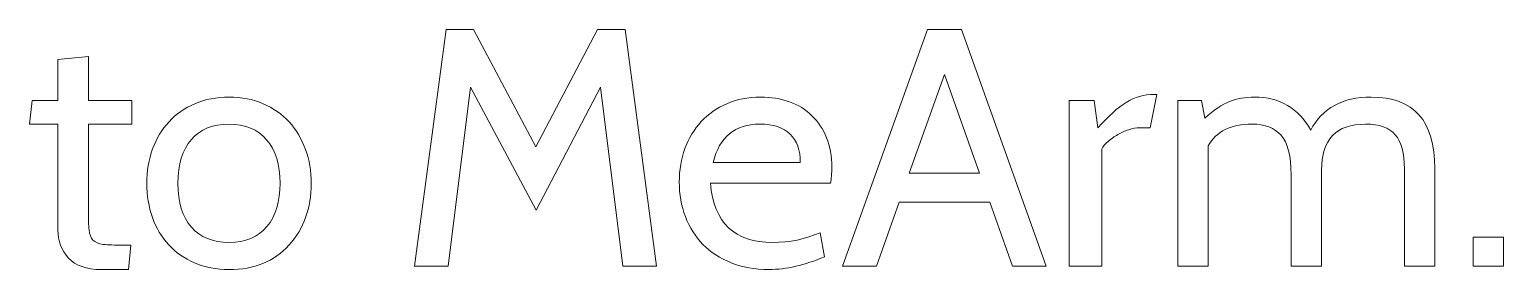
# Model space of a CAD drawing. Header units: centimetres. Extents: x -24 to 24.1, y -20.7 to 0.5.
# Drawn here: x 4.7716 to 5.2338, y -16.4755 to -16.4002 of the extents above; entities that cross this region are included whole.
import ezdxf

# ---------------------------------------------------------------- set-up
doc = ezdxf.new("R2010")
doc.units = ezdxf.units.CM
doc.header["$MEASUREMENT"] = 0
doc.layers.add('Layer 1', color=7, linetype='Continuous')

msp = doc.modelspace()

# ---------------------------------------------------------------- linework, layer by layer
at = {"layer": 'Layer 1', "color": 250, "lineweight": 9}
for points, knots in [([(4.96827, -16.47446), (4.96827, -16.47446), (4.95766, -16.47446), (4.95766, -16.47446), (4.95766, -16.47446), (4.95766, -16.47446), (4.95066, -16.41836), (4.95066, -16.41836), (4.95066, -16.41836), (4.95066, -16.41836), (4.93051, -16.45685), (4.93051, -16.45685), (4.93051, -16.45685), (4.93051, -16.45685), (4.90994, -16.41836), (4.90994, -16.41836), (4.90994, -16.41836), (4.90994, -16.41836), (4.90294, -16.47446), (4.90294, -16.47446), (4.90294, -16.47446), (4.90294, -16.47446), (4.89233, -16.47446), (4.89233, -16.47446), (4.89233, -16.47446), (4.89233, -16.47446), (4.9023, -16.40022), (4.9023, -16.40022), (4.9023, -16.40022), (4.9023, -16.40022), (4.91089, -16.40022), (4.91089, -16.40022), (4.91089, -16.40022), (4.91089, -16.40022), (4.93041, -16.43702), (4.93041, -16.43702), (4.93041, -16.43702), (4.93041, -16.43702), (4.94971, -16.40022), (4.94971, -16.40022), (4.94971, -16.40022), (4.94971, -16.40022), (4.95841, -16.40022), (4.95841, -16.40022), (4.95841, -16.40022), (4.95841, -16.40022), (4.96827, -16.47446), (4.96827, -16.47446)], [0, 0, 0, 0, 0.076923, 0.076923, 0.076923, 0.076923, 0.153846, 0.153846, 0.153846, 0.153846, 0.230769, 0.230769, 0.230769, 0.230769, 0.307692, 0.307692, 0.307692, 0.307692, 0.384615, 0.384615, 0.384615, 0.384615, 0.461538, 0.461538, 0.461538, 0.461538, 0.538462, 0.538462, 0.538462, 0.538462, 0.615385, 0.615385, 0.615385, 0.615385, 0.692308, 0.692308, 0.692308, 0.692308, 0.769231, 0.769231, 0.769231, 0.769231, 0.846154, 0.846154, 0.846154, 0.846154, 1, 1, 1, 1]), ([(5.09044, -16.47446), (5.09044, -16.47446), (5.07984, -16.47446), (5.07984, -16.47446), (5.07984, -16.47446), (5.07984, -16.47446), (5.07273, -16.45441), (5.07273, -16.45441), (5.07273, -16.45441), (5.07273, -16.45441), (5.04431, -16.45441), (5.04431, -16.45441), (5.04431, -16.45441), (5.04431, -16.45441), (5.0372, -16.47446), (5.0372, -16.47446), (5.0372, -16.47446), (5.0372, -16.47446), (5.0266, -16.47446), (5.0266, -16.47446), (5.0266, -16.47446), (5.0266, -16.47446), (5.05322, -16.40022), (5.05322, -16.40022), (5.05322, -16.40022), (5.05322, -16.40022), (5.06383, -16.40022), (5.06383, -16.40022), (5.06383, -16.40022), (5.06383, -16.40022), (5.09044, -16.47446), (5.09044, -16.47446)], [0, 0, 0, 0, 0.111111, 0.111111, 0.111111, 0.111111, 0.222222, 0.222222, 0.222222, 0.222222, 0.333333, 0.333333, 0.333333, 0.333333, 0.444444, 0.444444, 0.444444, 0.444444, 0.555556, 0.555556, 0.555556, 0.555556, 0.666667, 0.666667, 0.666667, 0.666667, 0.777778, 0.777778, 0.777778, 0.777778, 1, 1, 1, 1]), ([(4.80346, -16.46788), (4.80346, -16.46788), (4.80272, -16.47552), (4.80272, -16.47552), (4.80272, -16.47552), (4.80272, -16.47552), (4.79413, -16.47552), (4.79413, -16.47552), (4.79413, -16.47552), (4.78953, -16.47552), (4.78612, -16.47432), (4.78389, -16.47191), (4.78389, -16.47191), (4.78167, -16.46951), (4.78055, -16.46657), (4.78055, -16.46311), (4.78055, -16.46311), (4.78055, -16.46311), (4.78055, -16.42992), (4.78055, -16.42992), (4.78055, -16.42992), (4.78055, -16.42992), (4.77164, -16.42992), (4.77164, -16.42992), (4.77164, -16.42992), (4.77164, -16.42992), (4.77249, -16.42249), (4.77249, -16.42249), (4.77249, -16.42249), (4.77249, -16.42249), (4.78055, -16.42249), (4.78055, -16.42249), (4.78055, -16.42249), (4.78055, -16.42249), (4.78055, -16.40966), (4.78055, -16.40966), (4.78055, -16.40966), (4.78055, -16.40966), (4.7901, -16.4087), (4.7901, -16.4087), (4.7901, -16.4087), (4.7901, -16.4087), (4.7901, -16.42249), (4.7901, -16.42249), (4.7901, -16.42249), (4.7901, -16.42249), (4.80378, -16.42249), (4.80378, -16.42249), (4.80378, -16.42249), (4.80378, -16.42249), (4.80378, -16.42992), (4.80378, -16.42992), (4.80378, -16.42992), (4.80378, -16.42992), (4.7901, -16.42992), (4.7901, -16.42992), (4.7901, -16.42992), (4.7901, -16.42992), (4.7901, -16.45728), (4.7901, -16.45728), (4.7901, -16.45728), (4.7901, -16.45975), (4.79017, -16.4617), (4.79031, -16.46311), (4.79031, -16.46311), (4.79045, -16.46453), (4.79086, -16.46558), (4.79153, -16.46629), (4.79153, -16.46629), (4.7922, -16.467), (4.79328, -16.46744), (4.79476, -16.46762), (4.79476, -16.46762), (4.79625, -16.46779), (4.79834, -16.46788), (4.80102, -16.46788), (4.80102, -16.46788), (4.80102, -16.46788), (4.80346, -16.46788), (4.80346, -16.46788)], [0, 0, 0, 0, 0.047619, 0.047619, 0.047619, 0.047619, 0.095238, 0.095238, 0.095238, 0.095238, 0.142857, 0.142857, 0.142857, 0.142857, 0.190476, 0.190476, 0.190476, 0.190476, 0.238095, 0.238095, 0.238095, 0.238095, 0.285714, 0.285714, 0.285714, 0.285714, 0.333333, 0.333333, 0.333333, 0.333333, 0.380952, 0.380952, 0.380952, 0.380952, 0.428571, 0.428571, 0.428571, 0.428571, 0.47619, 0.47619, 0.47619, 0.47619, 0.52381, 0.52381, 0.52381, 0.52381, 0.571429, 0.571429, 0.571429, 0.571429, 0.619048, 0.619048, 0.619048, 0.619048, 0.666667, 0.666667, 0.666667, 0.666667, 0.714286, 0.714286, 0.714286, 0.714286, 0.761905, 0.761905, 0.761905, 0.761905, 0.809524, 0.809524, 0.809524, 0.809524, 0.857143, 0.857143, 0.857143, 0.857143, 0.904762, 0.904762, 0.904762, 0.904762, 1, 1, 1, 1]), ([(5.06955, -16.44529), (5.06955, -16.44529), (5.05852, -16.41433), (5.05852, -16.41433), (5.05852, -16.41433), (5.05852, -16.41433), (5.04749, -16.44529), (5.04749, -16.44529), (5.04749, -16.44529), (5.04749, -16.44529), (5.06955, -16.44529), (5.06955, -16.44529)], [0, 0, 0, 0, 0.25, 0.25, 0.25, 0.25, 0.5, 0.5, 0.5, 0.5, 1, 1, 1, 1]), ([(4.85299, -16.46788), (4.84839, -16.47297), (4.84214, -16.47552), (4.83422, -16.47552), (4.83422, -16.47552), (4.83019, -16.47552), (4.82658, -16.47483), (4.8234, -16.47345), (4.8234, -16.47345), (4.82022, -16.47207), (4.81751, -16.47018), (4.81529, -16.46778), (4.81529, -16.46778), (4.81306, -16.46537), (4.81136, -16.46251), (4.81019, -16.45919), (4.81019, -16.45919), (4.80903, -16.45586), (4.80844, -16.45229), (4.80844, -16.44848), (4.80844, -16.44848), (4.80844, -16.44459), (4.80905, -16.441), (4.81025, -16.43771), (4.81025, -16.43771), (4.81145, -16.43442), (4.81316, -16.43158), (4.81539, -16.42917), (4.81539, -16.42917), (4.81762, -16.42677), (4.82032, -16.42488), (4.82351, -16.4235), (4.82351, -16.4235), (4.82669, -16.42212), (4.83026, -16.42143), (4.83422, -16.42143), (4.83422, -16.42143), (4.83818, -16.42143), (4.84175, -16.42212), (4.84493, -16.4235), (4.84493, -16.4235), (4.84811, -16.42488), (4.85081, -16.42679), (4.85304, -16.42923), (4.85304, -16.42923), (4.85527, -16.43167), (4.85698, -16.43453), (4.85818, -16.43782), (4.85818, -16.43782), (4.85939, -16.4411), (4.85999, -16.44466), (4.85999, -16.44848), (4.85999, -16.44848), (4.85999, -16.45625), (4.85765, -16.46272), (4.85299, -16.46788)], [0, 0, 0, 0, 0.066667, 0.066667, 0.066667, 0.066667, 0.133333, 0.133333, 0.133333, 0.133333, 0.2, 0.2, 0.2, 0.2, 0.266667, 0.266667, 0.266667, 0.266667, 0.333333, 0.333333, 0.333333, 0.333333, 0.4, 0.4, 0.4, 0.4, 0.466667, 0.466667, 0.466667, 0.466667, 0.533333, 0.533333, 0.533333, 0.533333, 0.6, 0.6, 0.6, 0.6, 0.666667, 0.666667, 0.666667, 0.666667, 0.733333, 0.733333, 0.733333, 0.733333, 0.8, 0.8, 0.8, 0.8, 0.866667, 0.866667, 0.866667, 0.866667, 1, 1, 1, 1]), ([(5.02278, -16.44848), (5.02278, -16.44848), (4.98513, -16.44848), (4.98513, -16.44848), (4.98513, -16.44848), (4.98626, -16.46085), (4.99277, -16.46703), (5.00465, -16.46703), (5.00465, -16.46703), (5.00995, -16.46703), (5.01493, -16.46601), (5.0196, -16.46396), (5.0196, -16.46396), (5.0196, -16.46396), (5.02087, -16.47149), (5.02087, -16.47149), (5.02087, -16.47149), (5.01472, -16.47418), (5.00892, -16.47552), (5.00348, -16.47552), (5.00348, -16.47552), (4.9991, -16.47552), (4.99515, -16.47481), (4.99166, -16.4734), (4.99166, -16.4734), (4.98816, -16.47198), (4.9852, -16.47006), (4.9828, -16.46762), (4.9828, -16.46762), (4.9804, -16.46518), (4.97856, -16.46228), (4.97729, -16.45892), (4.97729, -16.45892), (4.97601, -16.45556), (4.97538, -16.45194), (4.97538, -16.44805), (4.97538, -16.44805), (4.97538, -16.4443), (4.97598, -16.4408), (4.97718, -16.43755), (4.97718, -16.43755), (4.97838, -16.4343), (4.98008, -16.43149), (4.98227, -16.42912), (4.98227, -16.42912), (4.98446, -16.42675), (4.98713, -16.42488), (4.99028, -16.4235), (4.99028, -16.4235), (4.99342, -16.42212), (4.99694, -16.42143), (5.00083, -16.42143), (5.00083, -16.42143), (5.00415, -16.42143), (5.00719, -16.42193), (5.00995, -16.42292), (5.00995, -16.42292), (5.01271, -16.42391), (5.01506, -16.42535), (5.017, -16.42726), (5.017, -16.42726), (5.01895, -16.42917), (5.02047, -16.43149), (5.02156, -16.43421), (5.02156, -16.43421), (5.02266, -16.43693), (5.02321, -16.43999), (5.02321, -16.44338), (5.02321, -16.44338), (5.02321, -16.44536), (5.02307, -16.44706), (5.02278, -16.44848)], [0, 0, 0, 0, 0.052632, 0.052632, 0.052632, 0.052632, 0.105263, 0.105263, 0.105263, 0.105263, 0.157895, 0.157895, 0.157895, 0.157895, 0.210526, 0.210526, 0.210526, 0.210526, 0.263158, 0.263158, 0.263158, 0.263158, 0.315789, 0.315789, 0.315789, 0.315789, 0.368421, 0.368421, 0.368421, 0.368421, 0.421053, 0.421053, 0.421053, 0.421053, 0.473684, 0.473684, 0.473684, 0.473684, 0.526316, 0.526316, 0.526316, 0.526316, 0.578947, 0.578947, 0.578947, 0.578947, 0.631579, 0.631579, 0.631579, 0.631579, 0.684211, 0.684211, 0.684211, 0.684211, 0.736842, 0.736842, 0.736842, 0.736842, 0.789474, 0.789474, 0.789474, 0.789474, 0.842105, 0.842105, 0.842105, 0.842105, 0.894737, 0.894737, 0.894737, 0.894737, 1, 1, 1, 1]), ([(5.12512, -16.42058), (5.12512, -16.42058), (5.123, -16.43108), (5.123, -16.43108), (5.123, -16.43108), (5.123, -16.43108), (5.11972, -16.43108), (5.11972, -16.43108), (5.11972, -16.43108), (5.11866, -16.43108), (5.11752, -16.43128), (5.11632, -16.43167), (5.11632, -16.43167), (5.11512, -16.43205), (5.11397, -16.43257), (5.11287, -16.4332), (5.11287, -16.4332), (5.11178, -16.43384), (5.11077, -16.43455), (5.10985, -16.43532), (5.10985, -16.43532), (5.10893, -16.4361), (5.10826, -16.43692), (5.10784, -16.43776), (5.10784, -16.43776), (5.10784, -16.43776), (5.10784, -16.47446), (5.10784, -16.47446), (5.10784, -16.47446), (5.10784, -16.47446), (5.09766, -16.47446), (5.09766, -16.47446), (5.09766, -16.47446), (5.09766, -16.47446), (5.09766, -16.42249), (5.09766, -16.42249), (5.09766, -16.42249), (5.09766, -16.42249), (5.1055, -16.42249), (5.1055, -16.42249), (5.1055, -16.42249), (5.1055, -16.42249), (5.10667, -16.43108), (5.10667, -16.43108), (5.10667, -16.43108), (5.10992, -16.42741), (5.11287, -16.42474), (5.11553, -16.42308), (5.11553, -16.42308), (5.11818, -16.42141), (5.12109, -16.42058), (5.12428, -16.42058), (5.12428, -16.42058), (5.12428, -16.42058), (5.12512, -16.42058), (5.12512, -16.42058)], [0, 0, 0, 0, 0.066667, 0.066667, 0.066667, 0.066667, 0.133333, 0.133333, 0.133333, 0.133333, 0.2, 0.2, 0.2, 0.2, 0.266667, 0.266667, 0.266667, 0.266667, 0.333333, 0.333333, 0.333333, 0.333333, 0.4, 0.4, 0.4, 0.4, 0.466667, 0.466667, 0.466667, 0.466667, 0.533333, 0.533333, 0.533333, 0.533333, 0.6, 0.6, 0.6, 0.6, 0.666667, 0.666667, 0.666667, 0.666667, 0.733333, 0.733333, 0.733333, 0.733333, 0.8, 0.8, 0.8, 0.8, 0.866667, 0.866667, 0.866667, 0.866667, 1, 1, 1, 1]), ([(5.2123, -16.47446), (5.2123, -16.47446), (5.20276, -16.47446), (5.20276, -16.47446), (5.20276, -16.47446), (5.20276, -16.47446), (5.20276, -16.44391), (5.20276, -16.44391), (5.20276, -16.44391), (5.20276, -16.43904), (5.2018, -16.43548), (5.19989, -16.43326), (5.19989, -16.43326), (5.19798, -16.43103), (5.19487, -16.42992), (5.19056, -16.42992), (5.19056, -16.42992), (5.18137, -16.42992), (5.17677, -16.43472), (5.17677, -16.44434), (5.17677, -16.44434), (5.17677, -16.44434), (5.17677, -16.47446), (5.17677, -16.47446), (5.17677, -16.47446), (5.17677, -16.47446), (5.16723, -16.47446), (5.16723, -16.47446), (5.16723, -16.47446), (5.16723, -16.47446), (5.16723, -16.44582), (5.16723, -16.44582), (5.16723, -16.44582), (5.16723, -16.43989), (5.16619, -16.43575), (5.1641, -16.43342), (5.1641, -16.43342), (5.16201, -16.43108), (5.15899, -16.42992), (5.15503, -16.42992), (5.15503, -16.42992), (5.14839, -16.42992), (5.14379, -16.43218), (5.14125, -16.4367), (5.14125, -16.4367), (5.14125, -16.4367), (5.14125, -16.47446), (5.14125, -16.47446), (5.14125, -16.47446), (5.14125, -16.47446), (5.1317, -16.47446), (5.1317, -16.47446), (5.1317, -16.47446), (5.1317, -16.47446), (5.1317, -16.42249), (5.1317, -16.42249), (5.1317, -16.42249), (5.1317, -16.42249), (5.13912, -16.42249), (5.13912, -16.42249), (5.13912, -16.42249), (5.13912, -16.42249), (5.14018, -16.42801), (5.14018, -16.42801), (5.14018, -16.42801), (5.14301, -16.42546), (5.14559, -16.42373), (5.14793, -16.42281), (5.14793, -16.42281), (5.15026, -16.42189), (5.15288, -16.42143), (5.15577, -16.42143), (5.15577, -16.42143), (5.16369, -16.42143), (5.16956, -16.4249), (5.17338, -16.43182), (5.17338, -16.43182), (5.17698, -16.4249), (5.18331, -16.42143), (5.19236, -16.42143), (5.19236, -16.42143), (5.20566, -16.42143), (5.2123, -16.42889), (5.2123, -16.44381), (5.2123, -16.44381), (5.2123, -16.44381), (5.2123, -16.47446), (5.2123, -16.47446)], [0, 0, 0, 0, 0.043478, 0.043478, 0.043478, 0.043478, 0.086957, 0.086957, 0.086957, 0.086957, 0.130435, 0.130435, 0.130435, 0.130435, 0.173913, 0.173913, 0.173913, 0.173913, 0.217391, 0.217391, 0.217391, 0.217391, 0.26087, 0.26087, 0.26087, 0.26087, 0.304348, 0.304348, 0.304348, 0.304348, 0.347826, 0.347826, 0.347826, 0.347826, 0.391304, 0.391304, 0.391304, 0.391304, 0.434783, 0.434783, 0.434783, 0.434783, 0.478261, 0.478261, 0.478261, 0.478261, 0.521739, 0.521739, 0.521739, 0.521739, 0.565217, 0.565217, 0.565217, 0.565217, 0.608696, 0.608696, 0.608696, 0.608696, 0.652174, 0.652174, 0.652174, 0.652174, 0.695652, 0.695652, 0.695652, 0.695652, 0.73913, 0.73913, 0.73913, 0.73913, 0.782609, 0.782609, 0.782609, 0.782609, 0.826087, 0.826087, 0.826087, 0.826087, 0.869565, 0.869565, 0.869565, 0.869565, 0.913043, 0.913043, 0.913043, 0.913043, 1, 1, 1, 1]), ([(4.84599, -16.43479), (4.84323, -16.43154), (4.83931, -16.42992), (4.83422, -16.42992), (4.83422, -16.42992), (4.82913, -16.42992), (4.82518, -16.43152), (4.82239, -16.43474), (4.82239, -16.43474), (4.8196, -16.43796), (4.8182, -16.44254), (4.8182, -16.44848), (4.8182, -16.44848), (4.8182, -16.45441), (4.8196, -16.45899), (4.82239, -16.46221), (4.82239, -16.46221), (4.82518, -16.46543), (4.82913, -16.46703), (4.83422, -16.46703), (4.83422, -16.46703), (4.83938, -16.46703), (4.84334, -16.46537), (4.84609, -16.46205), (4.84609, -16.46205), (4.84885, -16.45873), (4.85023, -16.4542), (4.85023, -16.44848), (4.85023, -16.44848), (4.85023, -16.44261), (4.84882, -16.43805), (4.84599, -16.43479)], [0, 0, 0, 0, 0.111111, 0.111111, 0.111111, 0.111111, 0.222222, 0.222222, 0.222222, 0.222222, 0.333333, 0.333333, 0.333333, 0.333333, 0.444444, 0.444444, 0.444444, 0.444444, 0.555556, 0.555556, 0.555556, 0.555556, 0.666667, 0.666667, 0.666667, 0.666667, 0.777778, 0.777778, 0.777778, 0.777778, 1, 1, 1, 1]), ([(5.00062, -16.42992), (4.99291, -16.42992), (4.98803, -16.43391), (4.98598, -16.4419), (4.98598, -16.4419), (4.98598, -16.4419), (5.01334, -16.4419), (5.01334, -16.4419), (5.01334, -16.4419), (5.01334, -16.43808), (5.01228, -16.43513), (5.01016, -16.43304), (5.01016, -16.43304), (5.00804, -16.43096), (5.00486, -16.42992), (5.00062, -16.42992)], [0, 0, 0, 0, 0.2, 0.2, 0.2, 0.2, 0.4, 0.4, 0.4, 0.4, 0.6, 0.6, 0.6, 0.6, 1, 1, 1, 1]), ([(5.23383, -16.47446), (5.23383, -16.47446), (5.22429, -16.47446), (5.22429, -16.47446), (5.22429, -16.47446), (5.22429, -16.47446), (5.22429, -16.46534), (5.22429, -16.46534), (5.22429, -16.46534), (5.22429, -16.46534), (5.23383, -16.46534), (5.23383, -16.46534), (5.23383, -16.46534), (5.23383, -16.46534), (5.23383, -16.47446), (5.23383, -16.47446)], [0, 0, 0, 0, 0.2, 0.2, 0.2, 0.2, 0.4, 0.4, 0.4, 0.4, 0.6, 0.6, 0.6, 0.6, 1, 1, 1, 1])]:
    msp.add_open_spline(points, degree=3, knots=knots, dxfattribs=at)

doc.saveas('drawing.dxf')
